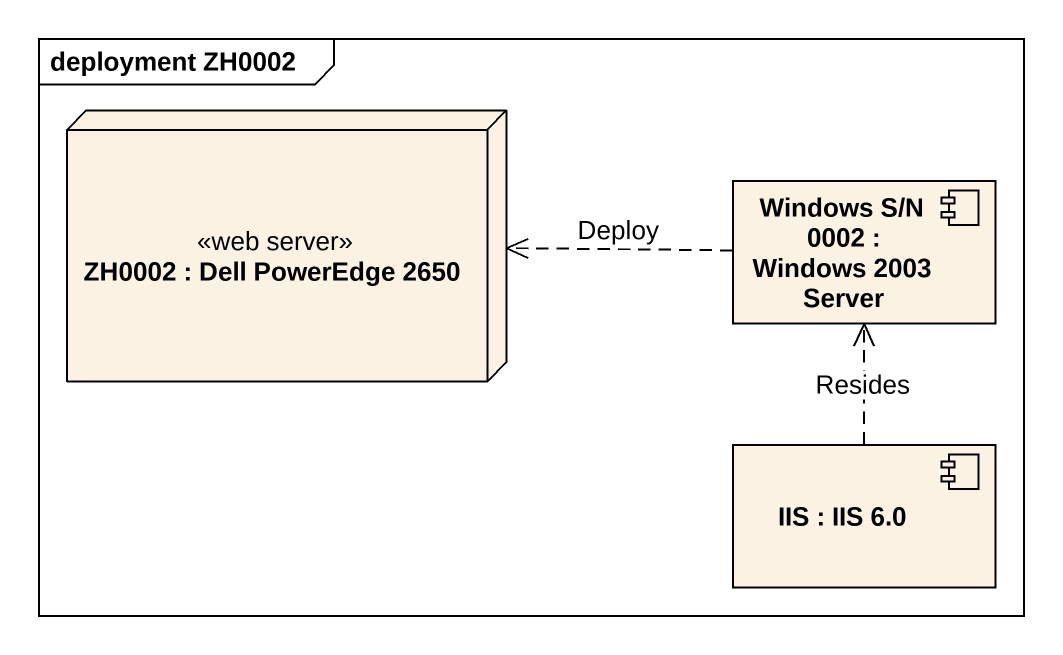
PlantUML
@startuml
mainframe deployment ZH0002
node "ZH0002 : Dell PowerEdge 2650" as ZH0002 <<web server>>
component "Windows S/N 0002 : Windows 2003 Server" as Windows_S_N_0002
component "IIS : IIS 6.0" as IIS
Windows_S_N_0002 .left.> ZH0002 : Deploy
IIS .up.> Windows_S_N_0002 : Resides
@enduml
